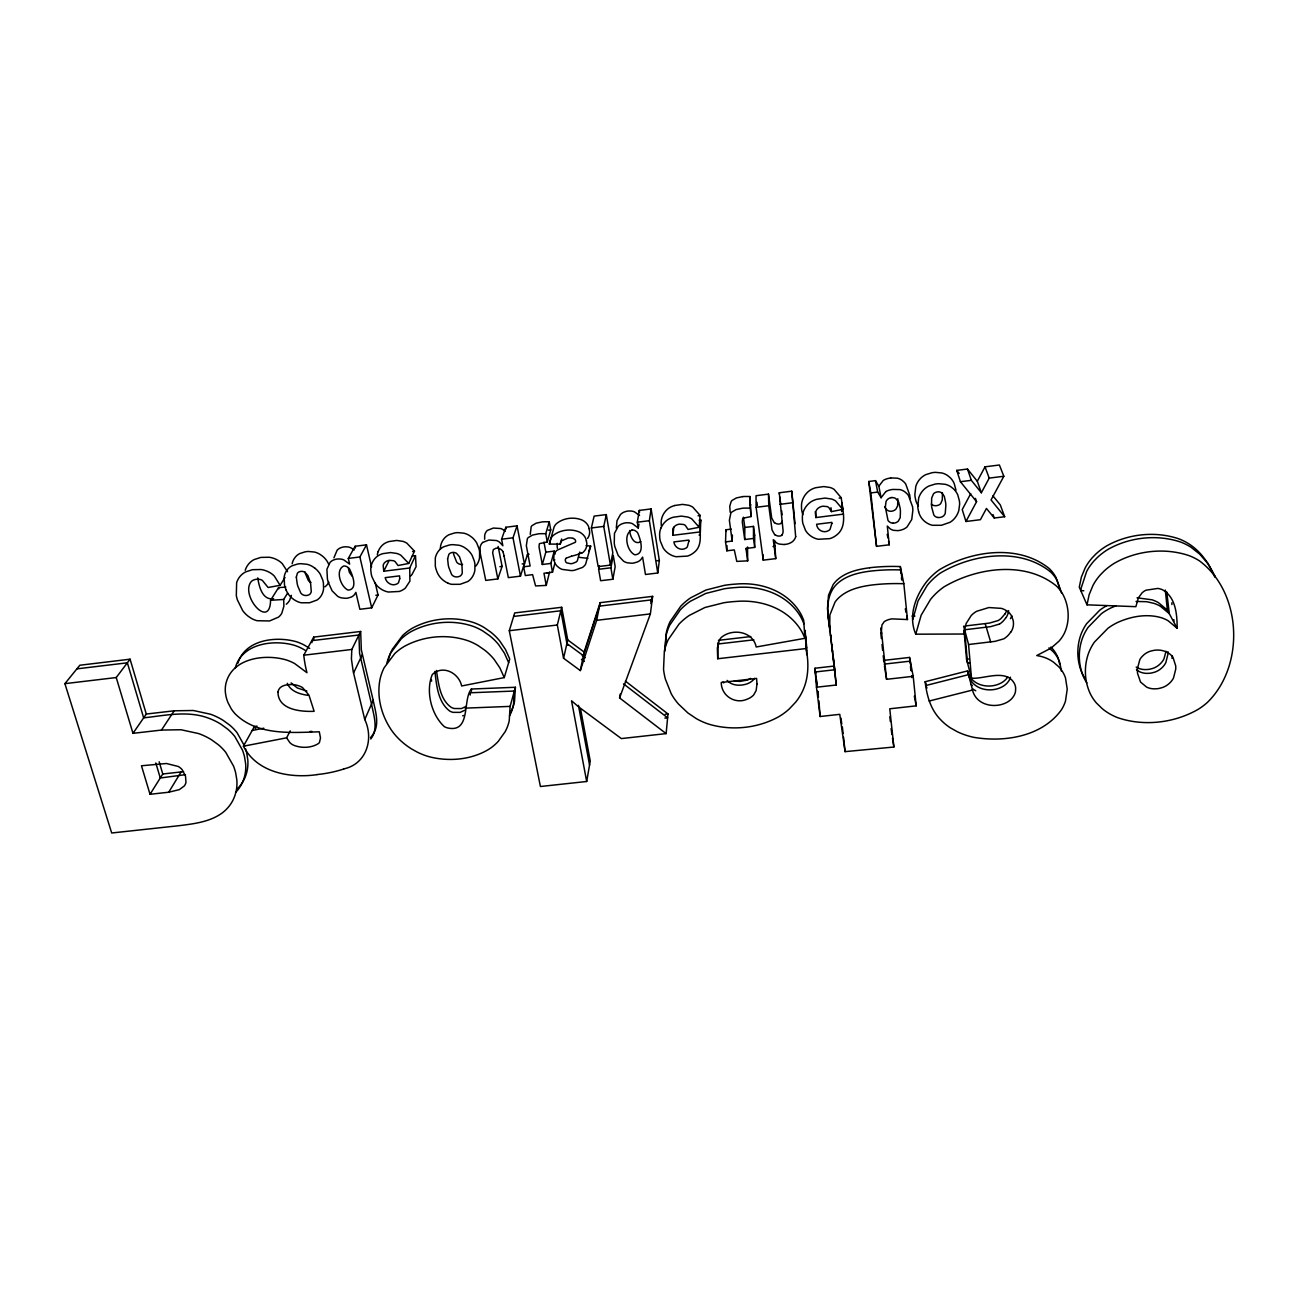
<?xml version="1.0" encoding="UTF-8"?>
<svg xmlns="http://www.w3.org/2000/svg" width="1298" height="1298" viewBox="0 0 1298 1298"><rect width="100%" height="100%" fill="white"/><g stroke="black" fill="none" stroke-linecap="round" stroke-linejoin="round"><path stroke-width="1.5" d="M744.728 539.53L744.841 527.459L753.473 526.388L753.505 538.443L744.728 539.53L742.407 522.834A19.665 18.432 -3.3 0 1 742.294 521.715L742.683 518.665A1.866 1.752 -1.5 0 1 743.024 518.226L750.958 516.572L749.822 496.534L746.756 496.485A45.527 42.51 -1.2 0 0 742.732 496.582M750.958 516.572L749.822 496.534M1214.75 577.01C1209.428 563.851 1200.91 551.536 1188.806 543.813A62.061 54.143 -21.3 0 0 1178.535 538.719C1155.042 530.898 1127.93 533.835 1106.415 546.036A57.404 50.265 -21 0 0 1095.804 554.1L1092.202 557.816A52.504 46.014 -21 0 0 1085.112 568.021L1081.348 577.172L1079.287 587.167L1087.01 604.836L1135.88 606.669L1138.411 597.794L1142.159 592.764A14.051 12.25 -20.9 0 1 1145.988 590.201L1157.767 588.432A17.247 15.008 -20.9 0 1 1162.521 589.779C1175.842 597.226 1177.124 614.489 1177.156 628.264L1167.373 610.109L1165.296 590.038M731.293 529.13L725.971 529.795L725.533 541.883L726.815 550.823L734.295 549.914L736.777 561.401L747.68 560.866L747.534 546.961M1173.879 621.271L1173.879 619.665M725.533 541.883L732.202 541.071L732.364 535.019M806.658 651.531L806.61 647.67M806.756 654.727L805.263 632.256M726.815 550.823L726.994 545.582M805.117 631.266L804.955 630.228L806.204 648.529L717.713 658.751L718.135 642.478M440.298 548.762L440.622 545.971A20.054 18.334 22.7 0 1 442.991 540.082L444.062 538.621A16.971 15.511 22.9 0 1 448.946 534.744L454.543 532.975A26.009 23.753 22.3 0 1 457.805 532.618L463.921 533.202A17.653 16.144 22.7 0 1 469.373 535.474L471.839 537.242A20.427 18.675 22.7 0 1 476.853 543.245L479.027 548.859A29.935 27.307 23.1 0 1 479.595 551.975L479.546 557.783A20.865 19.064 22.6 0 1 476.966 564.565L475.879 566.042M661.039 527.783A19.908 18.643 5.3 0 0 659.611 534.387L659.773 538.102A32.272 30.211 4 0 0 660.325 541.12L663.164 547.918A20.168 18.853 5.2 0 0 667.951 553.078A20.752 19.405 5.1 0 0 669.654 554.214L670.514 554.717A18.61 17.393 5.2 0 0 676.128 556.728L687.388 556.112A18.902 17.669 5.1 0 0 693.943 552.575C704.197 544.852 698.324 530.395 700.774 520.011L699.119 520.222M699.898 531.953L672.899 535.311L672.721 529.406A7.009 6.555 5.3 0 1 674.019 526.956A8.599 8.064 5.2 0 1 679.519 524.116L683.673 524.506A6.165 5.776 5.1 0 1 685.328 525.414L688.054 529.438L699.2 527.28L700.093 515.403L692.791 507.145A16.631 15.625 4.9 0 0 688.751 505.295L682.521 504.387L674.652 505.506M666.117 733.613L619.6 697.935L650.379 613.905L652.651 596.35L600.163 602.661L596.691 620.314L580.32 670.579L563.559 658.248L567.745 639.946L561.677 607.286L514.706 612.932L509.287 630.714L540.406 786.507L586.68 781.493L571.542 700.774L577.204 705.641A127.399 116.658 6.5 0 0 582.834 710.006L621.353 738.578L666.117 733.613L667.983 713.932L625.376 681.109M586.469 540.828L585.528 538.118A12.477 11.601 15 0 0 582.542 534.192L581.39 533.267A15.17 14.1 15.1 0 0 579.379 532.05C570.942 528.4 560.006 529.746 552.964 535.668A13.743 12.737 15.8 0 0 550.725 538.816L549.346 544.073L560.249 544.154L560.606 542.369A5.857 5.435 15.6 0 1 561.466 540.877L568.053 538.037A10.952 10.157 15.1 0 1 573.132 538.346M1166.026 651.271L1163.965 658.849A18.967 16.387 -18.8 0 1 1161.888 662.045A20.005 17.296 -18.8 0 1 1159.925 664.138L1158.497 665.355A17.166 14.813 -18.7 0 1 1152.77 668.421L1149.963 669.151A21.758 18.805 -18.9 0 1 1147.026 669.541L1144.284 669.573A17.523 15.138 -18.7 0 1 1137.665 667.886L1136.172 667.058M672.899 535.311L673.792 527.329M549.346 544.073L554.149 526.842A13.499 12.558 16 0 1 556.355 523.743C563.267 517.902 574.024 516.555 582.315 520.157A14.911 13.889 15.2 0 1 584.295 521.358L585.43 522.267A12.266 11.439 15.2 0 1 588.367 526.128L589.276 528.821M657.761 573.002L659.352 560.493L651.109 508.93L639.265 510.422L637.318 522.202L638.275 528.059L632.515 523.711A11.65 10.887 10.4 0 0 629.27 522.834L626.691 522.769A15.527 14.505 10.3 0 0 624.143 523.143L621.888 523.873A12.023 11.244 10.5 0 0 618.189 526.355L614.457 533.413L614.262 543.359A50.508 47.231 6.8 0 0 614.911 546.847L618.221 555.528L623.527 561.174A12.315 11.455 9.8 0 0 627.226 562.78L631.428 563.218A17.994 16.777 9.9 0 0 634.057 562.975L637.643 561.872A11.13 10.352 9.6 0 0 640.985 559.422L642.607 557.102L645.463 574.495L657.761 573.002L649.357 520.693L651.109 508.93M579.784 552.023L577.334 560.768A6.312 5.841 14.7 0 1 576.15 562.002L572.58 563.478A14.862 13.775 15.1 0 1 570.471 563.689L566.577 562.797A3.018 2.791 14.9 0 1 565.798 561.904L565.36 560.72A3.164 2.921 14.9 0 1 566.009 558.302M290.2 730.871L286.615 737.832L289.795 742.537A12.607 10.806 22.7 0 0 293.137 745.003C300.99 748.378 311.147 748.216 318.464 743.527A6.685 5.744 22.1 0 0 319.47 742.391L320.492 737.962L319.308 731.796C291.125 732.689 257.329 735.609 235.441 714.127A36.328 31.249 25.2 0 1 231.141 708.659L227.945 702.526A43.321 37.301 25 0 1 226.014 696.377L225.446 693.018A36.62 31.493 25.2 0 1 225.982 683.283C232.164 657.908 265.068 653.657 286.323 659.952A43.045 37.09 24.7 0 1 294.597 663.505L306.961 672.721A135.917 121.168 19.8 0 1 303.781 655.198L313.71 637.107L360.666 631.461L351.807 649.471L351.417 658.946L353.17 671.342L364.754 719.53C374.084 739.049 366.393 764.197 343.678 768.919M360.666 631.461L361.315 649.746L373.175 700.287C375.479 711.791 380.411 725.76 371.828 735.934M333.911 557.832L337.123 550.222A11.747 10.53 27.7 0 1 340.498 547.837L342.591 547.156A15.17 13.58 27.5 0 1 344.992 546.799L347.475 546.864A11.374 10.189 27.7 0 1 350.622 547.691L354.322 549.914M841.672 511.639L841.753 502.391C843.473 512.824 846.669 527.491 836.577 535.052A19.194 17.896 -8.9 0 1 829.795 538.638L818.357 539.27A18.902 17.62 -8.8 0 1 812.726 537.242L811.867 536.739A21.093 19.665 -8.9 0 1 810.195 535.571A20.476 19.097 -8.9 0 1 805.506 530.363L802.878 523.467A32.807 30.568 -10 0 1 802.424 520.401L802.359 516.636A20.233 18.87 -9 0 1 804.062 509.936A20.768 19.373 -9 0 1 810.666 502.034A19.859 18.529 -8.9 0 1 816.913 499.259L825.057 498.075L831.466 499A17.198 16.047 -9.4 0 1 835.571 500.914L842.808 509.4L831.434 511.607L828.805 507.518A6.263 5.857 -9.4 0 0 827.167 506.593L822.964 506.204A8.745 8.161 -9.2 0 0 817.253 509.076A7.123 6.636 -9.2 0 0 815.874 511.574L815.825 517.561L843.343 514.138M1087.01 604.836L1089.152 594.646L1093.013 585.333A53.753 46.906 -20.5 0 1 1100.298 574.917L1103.981 571.152A58.767 51.222 -20.5 0 1 1114.885 562.943C1136.951 550.498 1164.695 547.529 1188.757 555.512A63.537 55.181 -20.8 0 1 1199.255 560.72C1242.072 592.31 1245.155 665.663 1207.367 702.445A60.325 51.806 -18.8 0 1 1198.411 709.195C1174.495 723.051 1143.96 726.685 1117.708 717.68A63.002 54.305 -18.2 0 1 1109.498 713.738A64.981 56.009 -18.3 0 1 1102.262 708.692L1096.275 702.835A56.69 48.87 -18 0 1 1090.336 693.83C1084.447 681.418 1083.862 666.637 1088.373 653.705A54.419 46.988 -18.1 0 1 1094.425 642.088L1108.005 628.216A53.169 45.917 -18.2 0 1 1117.578 622.472C1131.142 616.355 1147.026 613.419 1161.532 617.783A37.788 32.677 -18.9 0 1 1168.054 620.687L1177.156 628.264M1172.386 655.977L1171.98 658.362M619.6 697.935L620.184 694.122M795.057 523.743L791.748 491.196L779.271 492.769L782.856 528.432A34.267 32.044 -1.7 0 1 783.083 531.677L783.051 531.888A5.046 4.705 -4.5 0 1 781.834 534.89M557.264 543.359L557.134 546.361A15.738 14.603 15 0 0 557.442 548.324M638.275 528.059L638.908 524.116M586.68 781.493L590.249 761.066L580.644 709.389M612.851 579.249L615.187 566.674L613.256 555.382L610.887 567.794L612.851 579.249L600.617 580.725L598.621 569.287L599.351 565.733M610.417 565.101L612.818 552.737L606.296 514.592L594.111 516.117L591.385 527.962L598.151 566.609L610.417 565.101L603.765 526.404L606.296 514.592M1010.753 632.304A17.263 15.381 -14.7 0 0 1013.462 623.121A22.975 20.492 -14.4 0 0 1013.17 620.509L1011.71 616.193A16.679 14.862 -14.7 0 0 1008.351 612.039L1005.999 610.385A21.498 19.162 -14.5 0 0 1001.407 608.373L988.881 607.545L976.696 611.277A22.326 19.908 -14.2 0 0 971.245 615.512L966.166 623.478L963.554 634.024L915.755 634.187C908.065 616.226 915.236 596.658 926.383 581.991A62.304 55.814 -14.2 0 1 939.411 569.725C971.18 550.644 1018.849 543.586 1049.514 568.8A44.164 39.443 -16.7 0 1 1055.745 577.01L1060.109 589.487M912.754 619.633L918.027 600.958L927.194 585.43A62.58 56.025 -14.1 0 1 940.287 573.116C972.202 553.97 1020.082 546.88 1050.893 572.207A44.375 39.589 -16.6 0 1 1057.156 580.433L1061.537 592.959M915.755 634.187L921.142 615.236L930.504 599.465A63.764 56.852 -13.7 0 1 943.841 586.972C976.42 567.567 1025.144 560.363 1056.556 586.112A45.219 40.189 -16.2 0 1 1062.932 594.468C1069.146 606.15 1070.055 620.898 1064.49 632.986A37.366 33.131 -16.2 0 1 1059.006 641.163L1051.072 648.124L1036.729 655.555L1039.795 656.123A38.113 33.359 -13.6 0 1 1053.311 662.012L1058.86 666.864A38.226 33.44 -13.6 0 1 1065.48 677.864L1067.232 689.124L1065.48 701.115A42.493 37.188 -13.4 0 1 1061.44 709.795C1042.116 736.68 1004.279 742.618 973.532 737.28A73.629 64.965 -12.8 0 1 957.502 731.829L950.331 727.821A60.373 53.202 -12.2 0 1 940.271 719.335C930.504 709.276 926.723 695.322 925.15 681.726L967.562 670.904C970.904 685.604 989.011 689.465 1000.969 683.072A17.539 15.495 -12.9 0 0 1005.22 680.006A18.188 16.063 -12.9 0 0 1006.372 678.789L1007.362 677.524A14.911 13.158 -12.9 0 0 1007.783 676.875M580.32 670.579L584.132 652.034L600.163 602.661M586.079 545.566L590.687 546.101L585.593 564.241A12.931 11.974 14.5 0 1 582.429 567.469L574.235 570.325A33.44 31.071 15.6 0 1 571.461 570.617L562.18 569.4A13.954 12.915 15.1 0 1 560.801 568.784A14.765 13.661 15.1 0 1 558.919 567.632L557.313 566.301A11.844 10.952 15.1 0 1 554.717 562.521L554.1 560.622A16.014 14.813 14.8 0 1 553.775 558.627L553.905 555.576A10.449 9.67 15.3 0 1 555.852 551.472A9.605 8.875 15.4 0 1 557.215 550.141L575.371 542.272A2.499 2.32 15.1 0 0 575.598 541.428A2.807 2.612 15.2 0 0 574.657 539.222L573.099 538.41M590.687 546.101L588.724 551.407M795.658 536.577L791.748 491.196M291.369 595.376L289.568 600.406A17.28 15.187 28.6 0 1 286.274 604.235M563.559 658.248L557.329 625.003L561.677 607.286M235.198 668.405C241.282 643.435 273.618 639.151 294.565 645.366A42.282 36.604 24.9 0 1 302.677 648.854L305.241 650.347M700.336 532.375L700.774 520.011M529.065 554.23L527.475 554.424L523.629 566.788L525.317 575.549L532.602 574.657L535.587 585.933L546.247 585.414L543.959 573.262L552.494 572.207L554.895 563.316M560.249 544.154L561.645 538.995M546.247 585.414L549.573 572.045M550.855 563.429L554.246 551.098L545.841 552.153L542.304 564.484L550.855 563.429L552.494 572.207M504.257 677.588L499.892 667.918L494.1 659.352A57.08 50.573 18.2 0 0 484.835 650.249L478.199 645.641A52.52 46.598 18.2 0 0 468.302 640.855C447.567 633.635 423.537 635.858 404.311 646.388A60.974 53.899 18.5 0 0 394.738 653.592L384.143 667.74A61.525 54.386 18.5 0 0 380.217 678.465C376.193 696.945 381.709 716.821 392.726 731.926A64.137 56.609 18 0 0 401.212 741.174L403.646 743.267A68.096 60.146 18 0 0 411.612 748.978L417.275 752.126A60.211 53.088 18 0 0 429.232 756.75C448.881 761.812 471.028 759.914 488.632 749.417A55.343 48.837 17.4 0 0 498.237 741.401L505.198 731.666A54.435 48.042 17.3 0 0 509.222 720.844L510.114 706.388L515.403 687.275L471.385 689.027C462.413 699.314 471.32 733.224 447.68 727.951A11.99 10.562 17.4 0 1 444.338 726.637C431.261 714.663 425.517 691.266 432.185 674.782A12.412 11.001 18.7 0 1 434.1 672.981C444.857 665.42 459.168 673.986 461.65 685.977L504.257 677.588L509.725 658.995L505.474 649.487L499.811 641.066A55.814 49.713 18.4 0 0 490.758 632.142L484.284 627.615A51.368 45.787 18.4 0 0 474.614 622.91C454.316 615.836 430.806 618.059 412.018 628.394A59.627 52.991 18.7 0 0 402.64 635.485L392.256 649.389A60.179 53.461 18.7 0 0 388.378 659.919M542.304 564.484L539.222 548.113A19.373 17.961 16.2 0 1 539.043 547.026L539.287 544.024A1.85 1.704 17.6 0 1 539.595 543.602L547.269 541.98L550.758 529.957L549.249 521.828L546.231 521.764A44.911 41.422 16.4 0 0 542.304 521.877L536.171 523.175L532.099 525.593A6.944 6.441 18.5 0 0 531.174 526.793L530.249 534.387M547.269 541.98L545.744 533.738L549.249 521.828M504.095 556.161L508.329 577.626L520.466 576.15L524.36 563.656L517.058 525.836L505.831 527.264L501.58 539.222L502.861 545.744L499.6 542.207A10.903 10.011 20.7 0 0 496.371 540.52L488.875 540.033L482.726 542.45M237.875 663.213C245.095 639.508 276.101 635.858 296.577 641.796A42.104 36.49 25 0 1 304.657 645.284L309.687 648.416M520.466 576.15L513.002 537.794L517.058 525.836M482.694 542.418A9.946 9.135 20.9 0 0 480.082 547.691L480.26 553.029A50.411 46.533 18.2 0 0 480.698 555.528L485.744 580.401L497.832 578.924L502.099 566.399L498.14 546.409M650.736 601.607L652.651 596.35M650.833 603.554L652.213 599.79L599.481 606.117L583.386 655.685L566.918 643.548L560.833 610.758L513.651 616.436M1011.84 615.966L1010.444 618.692M364.754 719.53L373.175 700.287M409.73 567.989L383.754 571.217L383.17 565.474A6.928 6.247 25.4 0 1 384.273 563.089A8.518 7.674 25.3 0 1 389.4 560.33L393.472 560.72A6.101 5.5 25.4 0 1 395.127 561.612L398.064 565.522L408.724 563.446L400.92 555.284A16.76 15.105 25.3 0 0 396.799 553.451L390.584 552.559L382.894 553.646A19.356 17.426 25.3 0 0 377.247 556.339A20.233 18.221 25.2 0 0 371.78 563.916A19.713 17.75 25.2 0 0 370.79 570.309L371.212 573.911A31.931 28.799 24.7 0 0 371.974 576.847L375.187 583.467A19.957 17.961 25 0 0 380.2 588.481A20.541 18.497 25 0 0 381.92 589.6L382.813 590.087A18.432 16.582 25 0 0 388.394 592.034L399.281 591.45A18.707 16.842 25 0 0 405.398 588.026L409.908 581.147L409.73 567.989L415.474 555.658L412.277 556.063M408.724 563.446L414.5 551.179L406.842 543.148A16.468 14.895 25.6 0 0 402.786 541.331L396.685 540.455L389.124 541.526A19.032 17.198 25.6 0 0 383.559 544.187A19.892 17.977 25.5 0 0 378.172 551.65M353.559 672.997L362.32 654.581M699.184 535.214L699.622 534.305M371.569 566.918L366.49 544.836L355.1 546.263L348.302 558.432L349.649 564.127L343.759 559.876A11.568 10.335 27.3 0 0 340.547 559.032L338.032 558.967A15.43 13.775 27.2 0 0 335.598 559.324L333.456 560.022A11.958 10.66 27.4 0 0 330.033 562.44L326.901 569.303L327.421 578.973A50.07 44.943 25.7 0 0 328.28 582.348L332.093 590.801L337.642 596.301A12.234 10.887 26.4 0 0 341.342 597.859L345.463 598.297A17.88 15.933 26.7 0 0 347.994 598.054L351.401 596.999A11.049 9.849 26.3 0 0 354.468 594.614L355.879 592.359L359.854 609.281L371.699 607.837L378.026 594.987L375.171 582.559M383.754 571.217L389.059 560.622M970.742 493.613L962.224 509.579L965.955 521.488L980.396 519.703L986.464 508.459L994.252 518.016L1004.684 516.734L1000.271 504.873L992.954 495.868M985.02 466.826L989.206 478.102L981.353 492.753L977.313 481.266L985.02 466.826L999.395 465.009L1003.841 476.269L991.055 499.941L1004.684 516.734M965.955 521.488L976.567 501.693L975.447 498.367M371.699 607.837L359.887 556.972L366.49 544.836M886.112 491.585A8.518 7.902 -15.2 0 0 885.463 492.056L881.099 497.734L878.827 486.215L883.111 480.617A8.372 7.788 -15.7 0 1 883.76 480.146A15.998 14.862 -15.5 0 1 890.671 478.037M316.988 774.646C290.087 778.524 256.988 772.635 243.407 746.204L254.343 726.62L256.972 726.101M168.724 792.218L179.286 789.655L184.267 785.988A12.542 10.449 25 0 0 185.971 782.288L185.517 776.09L182.223 769.779A13.353 11.114 25.1 0 0 178.248 766.469L166.42 763.5L141.466 765.771L150.033 794.295L168.724 792.218L181.087 771.937L183.537 771.612M285.836 587.134L278.567 587.588L270.568 600.293C270.016 629.725 240.925 596.658 250.676 582.299A8.632 7.561 29.3 0 1 253.24 580.157L255.219 579.476A12.234 10.708 29.1 0 1 257.296 579.216L259.957 579.443A7.918 6.944 29.3 0 1 262.358 580.401L268.102 587.507L280.108 585.301L274.349 576.101A19.064 16.728 29.2 0 0 269.513 572.402A21.888 19.178 29.1 0 0 261.012 569.53L252.477 569.692L245.663 571.899A22.082 19.34 29.2 0 0 240.487 575.906L239.773 576.75A24.678 21.612 29 0 0 237.94 579.589A23.851 20.882 29.1 0 0 236.625 582.753L236.317 595.539A48.837 42.964 28.3 0 0 237.388 599.903L242.775 610.741A27.177 23.786 28.6 0 0 248.178 616.242L251.341 618.367A20.995 18.35 28.5 0 0 257.036 620.704L269.546 620.963L278.437 617.167A17.572 15.381 28.3 0 0 281.78 613.289L283.889 606.215L283.694 599.465L287.588 593.121M150.033 794.295L162.769 773.997L159.167 761.78M280.108 585.301L285.025 577.48M132.98 733.338L146.285 714.046L130.076 659.189L116.236 677.54L132.98 733.338L161.487 730.06L174.192 710.801L193.337 710.493L210.503 714.225A54.289 45.576 25 0 1 223.24 720.406L229.827 725.209A46.76 39.313 25 0 1 237.063 732.689L244.641 746.188M370.774 739.016C378.675 728.811 373.678 715.328 371.52 704.068L359.578 653.348L358.929 634.998L311.78 640.66A133.483 119.481 20 0 0 311.942 642.688M1004.798 614.149L1001.196 618.319A15.884 14.213 -15.1 0 1 998.113 620.558L989.482 623.072L964.982 626.009M754.625 678.367L753.619 679.617A17.085 15.446 1 0 1 747.015 683.884C740.412 686.09 732.04 685.928 727.091 680.412M161.487 730.06L181.039 729.752L198.594 733.565A55.49 46.29 24.8 0 1 211.623 739.86L218.356 744.744A47.783 39.93 24.8 0 1 225.771 752.369L233.543 766.096A65.89 54.857 25.1 0 1 235.701 773.024L236.82 779.822A51.888 43.321 24.7 0 1 234.841 795.755A54.581 45.544 24.8 0 1 232.959 800.185A50.736 42.347 24.7 0 1 221.747 813.294C209.611 821.894 194.294 823.743 179.935 825.593L111.693 832.991L64.9 683.657L79.827 665.241L130.076 659.189M370.53 737.556L371.196 736.745M411.823 574.836L416.09 566.674L415.474 555.658M466.404 706.274L461.407 708.562L454.3 708.513A11.731 10.384 17.6 0 1 451.023 707.232C439.746 699.054 438.529 683.186 436.404 670.482M465.155 710.087L460.141 712.375L453.002 712.342A11.779 10.416 17.5 0 1 449.708 711.044C437.88 702.137 436.534 685.149 434.911 671.488M566.334 558.075L571.477 556.225M640.774 541.72C633.895 545.598 630.001 535.912 629.692 530.509M999.249 624.143L990.585 626.658L964.609 629.773L967.513 662.937L969.849 662.678M581.309 552.98L577.902 554.376A82.991 77.945 20.1 0 1 571.477 556.209M1115.972 605.793L1110.828 607.983A52.18 45.252 -18.5 0 0 1101.434 613.662L1088.13 627.323A53.413 46.306 -18.5 0 0 1082.224 638.778C1077.794 651.531 1078.411 666.101 1084.203 678.319A55.636 48.156 -18.3 0 0 1086.848 682.926M462.672 715.815L463.516 715.539M929.125 701.034L972.526 690.049C975.966 705.057 994.463 708.935 1006.696 702.461A17.945 15.787 -12.5 0 0 1010.396 699.947A18.61 16.355 -12.5 0 0 1012.229 698.113L1013.235 696.815A15.252 13.402 -12.5 0 0 1015.539 691.169L1015.653 688.037A15.754 13.84 -12.5 0 0 1014.176 683.121C1005.642 668.421 983.657 679.454 971.488 678.156L966.539 659.222L964.008 630.325M185.468 774.679L160.271 777.989L155.825 762.981M412.537 551.569L414.5 551.179M698.032 515.809L700.093 515.403M839.125 498.124L841.218 497.718L842.808 509.4M252.185 730.466L263.786 728.21M243.407 746.204L286.615 737.832M631.948 530.055C622.894 533.851 627.015 551.504 634.884 554.83C645.106 554.132 640.498 539.351 637.772 533.04A7.107 6.636 10 0 0 636.572 531.645L635.176 530.687A5.078 4.754 9.9 0 0 631.948 530.038M665.225 647.653L666.296 632.775A60.6 55.165 1.8 0 1 670.076 621.645L680.687 606.28A63.067 57.404 1.6 0 1 690.633 597.826L705.982 590.022L724.511 585.317A116.495 104.749 0.9 0 1 735.917 584.084C757.724 582.072 781.234 588.87 795.528 606.166A54.321 49.502 -0.2 0 1 801.856 615.933L803.689 620.201L804.906 638.308L756.199 646.988C753.116 631.331 732.461 628.07 721.493 637.302A11.877 10.806 1.5 0 0 719.368 640.19L717.34 648.043L717.713 658.751M273.602 598.735C262.342 600.503 259.016 586.42 257.75 577.886M869.628 567.778C857.962 569.287 845.615 572.142 836.756 580.384A28.832 26.317 -8.3 0 0 833.121 584.652L828.513 595.247L827.459 608.616L836.236 685.003L816.458 687.226L820.141 716.512L839.774 714.338L845.063 751.639L893.884 747.031L889.763 708.789L916.193 705.852L913.208 676.307L909.557 657.437L883.532 660.406M774.371 522.883L771.677 517.951L768.481 494.132L756.036 495.706L756.117 507.307L763.24 560.152L775.75 558.627L774.565 540.455M886.047 491.455A16.274 15.089 -15 0 1 893.154 489.443L899.936 489.589A14.132 13.094 -15.3 0 1 904.706 491.731L906.718 493.451A20.281 18.805 -14.7 0 1 908.486 495.544L912.575 506.804A45.771 42.51 -12.7 0 1 912.851 510.309L911.748 519.492L907.107 526.874A13.304 12.299 -14.5 0 1 902.889 529.47L900.39 530.233A17.572 16.241 -14.7 0 1 897.697 530.639L893.592 530.33A10.692 9.865 -14.3 0 1 890.12 528.789L887.297 526.031L889.244 544.803L876.539 546.344L868.751 481.493L875.485 480.633L878.827 486.215M976.567 501.693L960.406 481.704L956.723 470.395L967.481 469.032L977.313 481.266M348.302 558.432L359.887 556.972M501.58 539.222L513.002 537.794M591.385 527.962L603.765 526.404M637.318 522.202L649.357 520.693M756.117 507.307L768.773 505.733L768.481 494.132M779.774 504.354L792.478 502.764M868.751 481.493L870.828 492.932L877.691 492.072L881.099 497.734M960.406 481.704L971.342 480.341L981.353 492.753M989.206 478.102L1003.841 476.269M499.876 566.674L502.099 566.399M522.12 563.932L524.36 563.656M553.759 560.022L554.814 559.892M753.586 535.344L754.673 535.214L753.473 526.388M523.629 566.788L530.119 565.993L526.339 545.647L527.361 538.767A7.058 6.539 18.2 0 1 528.302 537.534L532.44 535.101L538.67 533.786A45.69 41.99 16.2 0 1 542.678 533.689L545.744 533.738M754.673 535.214L754.722 547.399L745.961 548.47L747.68 560.866M375.836 595.247L378.026 594.987M657.08 560.768L659.352 560.493M773.024 546.555L775.328 546.263M598.621 569.287L610.887 567.794M76.89 668.859L127.366 662.807L143.656 717.843C164.797 715.587 187.415 710.314 208.167 718.021A54.532 45.722 25 0 1 220.968 724.235L227.572 729.054A46.955 39.443 25 0 1 234.841 736.55L242.45 750.098A64.754 54.191 25.3 0 1 244.543 756.929L245.63 763.662A50.995 42.785 24.9 0 1 243.667 779.384A53.64 44.976 25 0 1 241.785 783.749A49.859 41.828 24.9 0 1 235.522 792.559M963.635 626.171L968.568 644.506L995.031 641.358L1003.857 638.811A21.109 18.821 -14.5 0 0 1010.59 632.223M64.9 683.657L116.236 677.54M303.829 655.198L351.807 649.471M509.287 630.714L557.329 625.003M596.691 620.314L650.379 613.905M718.459 640.336L750.779 636.555M718.313 643.954L753.862 639.817M146.285 714.046L174.192 710.801M816.458 687.226L814.998 668.243L834.338 666.036L836.236 685.003M884.133 664.122L910.271 661.136L911.261 670.855M966.539 659.222L968.86 658.962M884.441 666.02L886.583 679.308L913.208 676.307M665.241 714.241L667.983 713.932M162.769 773.997L181.087 771.937M664.868 718.102L667.626 717.794L623.511 683.851M890.671 477.924L897.324 478.183A13.889 12.899 -15.8 0 1 902.013 480.276L904.008 481.98A19.941 18.529 -15.3 0 1 905.728 484.04L909.752 495.138A44.976 41.877 -13.2 0 1 910.044 498.594M742.732 496.599L736.404 497.929L732.137 500.379A7.025 6.62 -1.1 0 0 731.131 501.612L729.768 506.269L730.157 512.207M548.34 530.119L550.758 529.957M749.676 504.906L750.958 504.825M270.568 600.293L283.694 599.465M745.733 548.6L747.745 548.486M547.091 572.921L549.703 572.791M1136.042 601.445L1146.783 601.72L1153.938 603.359A37.074 32.19 -19.2 0 1 1160.347 606.198L1169.303 613.662L1166.756 591.92M784.17 544.56L779.043 544.024A10.611 9.897 -4.8 0 1 776.188 542.613L773.251 539.692L775.75 558.627M465.106 708.14L510.114 706.388M912.023 616.079L914.928 616.063M893.056 523.143L893.446 523.143A7.658 7.09 -14.3 0 0 894.598 523.029A6.782 6.279 -14.3 0 0 898.313 521.131L900.212 517.626L900.439 511.412A63.862 59.481 -10.2 0 0 900.179 508.475L898.687 502.066L895.815 498.594A6.62 6.133 -14.9 0 0 892.115 497.605M1137.064 597.794L1152.089 599.822A36.912 32.077 -19.3 0 1 1158.465 602.661L1167.373 610.109M310.108 731.439L311.942 731.455M749.806 508.151L746.674 508.102A46.322 43.126 -1 0 0 742.586 508.199L736.144 509.562L731.796 512.061A7.155 6.717 -0.8 0 0 730.774 513.31L729.379 520.336L732.202 541.071M1083.798 590.752L1080.812 590.639L1081.169 588.059L1086.653 571.428A52.747 46.193 -20.9 0 1 1093.792 561.174L1097.41 557.459A57.68 50.444 -20.9 0 1 1108.07 549.362C1129.698 537.112 1156.94 534.159 1180.547 542.012A62.353 54.354 -21.2 0 1 1190.85 547.123L1199.806 554.197L1207.4 563.04M937.805 517.48L939.022 517.529A8.632 7.934 -17.4 0 0 940.304 517.399L941.894 516.945A5.452 5.014 -17.3 0 0 944.035 515.403L944.717 514.446A6.798 6.247 -17.3 0 0 945.252 513.278L945.853 505.295A68.34 63.391 -13.5 0 0 945.625 502.553L944.295 496.307L941.699 492.851A5.938 5.468 -18.1 0 0 938.243 491.845L937.87 491.877A7.561 6.961 -18 0 0 936.588 492.072L935.404 492.477A5.354 4.932 -18.1 0 0 933.489 493.857L931.688 498.01L931.51 504.938A66.685 60.795 -20.9 0 0 931.786 507.583L933.83 514.949A5.922 5.452 -17.3 0 0 934.576 515.89L934.836 516.133A5.76 5.306 -17.2 0 0 937.805 517.48M578.519 557.264L587.913 558.367M869.628 567.745A174.062 153.813 -6.5 0 1 900.325 566.577L903.83 583.727L907.464 619.552L892.018 618.87A17.442 15.722 -9.3 0 0 884.263 621.628L881.942 624.987L881.439 631.153L886.583 679.308M307.869 695.306C299.952 694.235 290.574 691.412 287.264 683.316M734.311 680.898L739.909 681.418L747.031 680.103A17.004 15.381 0.9 0 0 750.617 678.367M306.88 691.088L297.307 687.972L291.109 682.894M347.686 567.177L346.826 566.674A5.046 4.511 27.1 0 0 343.646 566.042C334.965 570.211 340.628 587.085 348.221 590.136C358.232 589.276 352.456 574.852 349.519 568.962A7.058 6.295 27.1 0 0 348.253 567.615L349.357 572.337L352.212 576.263M774.776 534.906L772.034 529.892L768.773 505.733M1136.464 669.849L1139.417 671.65A17.604 15.187 -18.6 0 0 1146.069 673.354L1148.827 673.321A21.855 18.87 -18.8 0 0 1151.78 672.932L1154.603 672.202A17.231 14.878 -18.7 0 0 1160.363 669.135L1161.791 667.902A20.103 17.361 -18.7 0 0 1163.138 666.539A19.048 16.452 -18.7 0 0 1165.831 662.597L1167.989 653.916A35.776 30.974 -18.3 0 0 1167.989 651.71M566.593 644.116L568.021 645.171M582.25 655.668L585.09 657.761M581.504 659.319L584.343 661.412M567.745 639.946L584.132 652.034M315.073 568.329L312.526 566.561A17.945 15.884 28.1 0 0 306.977 564.273L300.828 563.689A26.431 23.364 27.8 0 0 297.583 564.03L292.05 565.798A17.263 15.268 28.2 0 0 287.312 569.66L286.306 571.136A20.395 18.042 28.1 0 0 284.165 576.993L284.489 584.846A33.862 30.032 27.6 0 0 285.138 587.361L286.128 590.087M1048.962 647.848L1053.262 651.758A37.528 32.969 -14 0 1 1059.768 662.597L1061.423 671.18M505.263 531.417L503.867 530.201A10.708 9.881 21 0 0 500.704 528.529L493.337 528.059L487.302 530.46A9.784 9.021 21.2 0 0 484.673 535.62L484.657 539.238M931.38 504.078L931.64 504.322A5.663 5.224 -17.8 0 0 934.56 505.652L935.744 505.701A8.469 7.82 -17.9 0 0 937.026 505.571L938.584 505.117A5.37 4.949 -17.8 0 0 940.693 503.592L942.251 500.022L942.462 493.629A67.155 62.45 -14 0 0 942.397 492.737M639.557 515.468L634.56 511.899A11.439 10.725 10.5 0 0 631.363 511.055L628.832 510.99A15.268 14.294 10.4 0 0 626.334 511.363L624.111 512.077A11.828 11.082 10.5 0 0 620.46 514.527L617.021 520.66L616.29 528.075M1050.877 647.037L1051.899 648.075A37.35 32.856 -14.1 0 1 1058.389 658.865L1059.72 664.446M723.7 682.878L722.986 682.05M956.723 470.395L959.173 473.413M1207.481 562.861L1215.317 576.701M254.343 726.62L255.982 729.362M699.2 527.28L691.769 518.892A16.923 15.852 5 0 0 687.648 517.01L681.32 516.101L673.321 517.237A19.551 18.302 5.3 0 0 667.286 520.011A20.444 19.129 5.2 0 0 661.104 527.815M841.218 497.718L834.095 489.362A16.906 15.819 -9.8 0 0 830.071 487.48L823.776 486.572L815.761 487.707A19.519 18.269 -9.4 0 0 809.66 490.498A20.411 19.097 -9.5 0 0 803.219 498.302A19.876 18.594 -9.4 0 0 801.499 504.873L801.531 508.573A32.239 30.114 -10.5 0 0 801.986 511.59L802.845 514.706M502.78 551.553L503.235 552.688A34.738 31.752 21.7 0 1 504.078 556.161M328.881 564.598L327.55 561.953A20.411 18.123 28.4 0 0 322.391 556.031L319.908 554.295A17.637 15.673 28.4 0 0 314.441 552.039L308.389 551.472A25.992 23.056 28.1 0 0 305.208 551.812L299.757 553.548A16.971 15.057 28.5 0 0 295.1 557.377L294.094 558.821A20.054 17.799 28.4 0 0 292.147 563.721M287.539 571.72L282.331 563.721A18.756 16.501 29.5 0 0 277.594 560.087A21.531 18.935 29.4 0 0 269.238 557.248L260.833 557.41L254.132 559.584A21.709 19.081 29.4 0 0 249.021 563.559L248.324 564.387A24.256 21.336 29.3 0 0 246.506 567.177A23.445 20.606 29.4 0 0 245.225 570.309M884.652 506.707L885.869 508.865A7.561 7.009 -14.9 0 0 886.94 509.936L887.215 510.146A6.003 5.565 -14.8 0 0 890.59 511.25L890.98 511.25A7.528 6.977 -14.8 0 0 891.775 511.185A6.798 6.295 -14.8 0 0 896.026 508.994L897.632 505.814L897.843 499.681A62.758 58.621 -10.6 0 0 897.778 498.708M925.15 681.726L926.188 684.289M926.967 688.086L925.928 685.506L968.535 674.652C971.894 689.433 990.082 693.294 1002.105 686.869A17.62 15.56 -12.8 0 0 1005.723 684.403A18.269 16.128 -12.8 0 0 1007.524 682.586L1008.514 681.304A14.976 13.207 -12.8 0 0 1010.461 677.199M803.933 623.77L802.083 619.471A54.565 49.681 -0.1 0 0 795.723 609.671C781.364 592.31 757.756 585.495 735.852 587.507A117.015 105.122 0.9 0 0 724.398 588.74L705.771 593.446L690.358 601.282A63.359 57.615 1.6 0 0 680.363 609.768L669.719 625.182A60.876 55.36 1.8 0 0 665.906 636.361L664.836 651.288M804.906 638.308L803.024 633.959A55.554 50.395 0 0 0 796.55 624.014C781.899 606.361 757.854 599.449 735.56 601.477A119.14 106.598 1.1 0 0 723.895 602.726L704.928 607.496L689.238 615.447A64.511 58.442 1.7 0 0 679.065 624.046L668.21 639.687A61.996 56.155 1.9 0 0 664.349 651.012L663.538 669.33A85.214 77.166 0.4 0 0 665.355 679.032L671.228 693.765A67.171 60.779 1.6 0 0 678.448 704.019L687.875 712.943L696.296 718.621A63.456 57.355 1.7 0 0 708.627 724.106C731.601 731.034 757.643 728.356 778.67 716.772A64.186 58.037 0.8 0 0 789.07 709.146L795.69 702.153A61.266 55.376 0.6 0 0 802.375 691.542C808.216 679.438 808.849 665.533 806.788 652.423M508.654 662.645L504.37 653.105L498.692 644.668A56.057 49.876 18.3 0 0 489.589 635.696L483.083 631.153A51.596 45.949 18.4 0 0 473.381 626.431C453.002 619.324 429.378 621.547 410.509 631.931A59.886 53.169 18.7 0 0 401.082 639.038L390.666 652.991A60.438 53.64 18.6 0 0 386.772 663.57M993.035 514.625L994.252 518.016M967.481 469.032L971.342 480.341M985.214 623.673L990.666 641.975M967.562 670.904L972.526 690.049M918.627 511.834L918.043 508.946A35.468 32.564 -18.5 0 1 917.767 506.269L918.724 497.913A21.303 19.616 -17.8 0 1 921.986 491.666L923.316 490.109A18.026 16.598 -17.8 0 1 929.027 485.971L935.225 484.073A27.615 25.392 -17.4 0 1 938.746 483.7L945.22 484.3A18.756 17.263 -17.9 0 1 950.769 486.718L953.186 488.583A21.693 19.957 -17.7 0 1 957.794 494.96L959.4 500.931A31.736 29.254 -17 0 1 959.628 504.241L958.833 510.406A22.163 20.379 -17.5 0 1 955.231 517.61L953.884 519.184A17.734 16.306 -17.6 0 1 949.876 522.364L941.472 525.268L932.71 525.301A16.128 14.83 -17.2 0 1 928.946 524.1A21.206 19.502 -17.6 0 1 921.385 517.837A21.952 20.2 -17.6 0 1 918.66 511.834M355.1 546.263L355.506 548.016M905.306 608.794L906.02 612.38M906.734 615.966L907.464 619.552M497.832 578.924L492.656 552.705L493.354 549.573L496.079 548.21A6.117 5.614 20.2 0 1 500.136 548.957A6.165 5.663 20.2 0 1 502.861 551.52M278.567 587.588L278.81 588.838M887.199 534.338L887.881 537.826M888.562 541.315L889.244 544.803M505.831 527.264L506.155 528.87M875.485 480.633L877.691 492.072M527.475 554.424L527.783 556.047M914.344 696.117L916.193 705.852M578.421 705.333L589.552 765.09M543.959 542.077L545.841 552.153M554.246 551.098L554.846 554.36M431.617 681.19L431.358 679.584M880.725 627.972L881.618 633.408M639.265 510.422L639.557 512.239M891.921 734.473L891.109 728.551M892.489 738.059L893.884 747.031M805.198 633.83L805.36 634.868M806.447 650.103L806.593 651.077M805.523 635.858L806.788 647.816M840.942 718.037L841.785 724.041M842.353 726.977L843.132 733.532M725.971 529.795L726.199 531.45M743.413 517.188L744.841 527.459M753.505 538.443L754.722 547.399M756.912 502.277L757.367 505.571M827.897 613.678L830.039 630.374M830.103 631.558C828.14 617.41 824.717 600.812 833.494 588.075A28.962 26.414 -8.2 0 1 837.161 583.792C846.053 575.517 858.449 572.661 870.163 571.152A174.841 154.332 -6.4 0 1 901.007 569.952L902.013 579.735M779.271 492.769L779.449 494.149M779.806 496.907L780.682 503.77M781.574 510.617L782.094 514.706M814.998 668.243L815.679 673.662M816.361 679.081L817.042 684.468M817.935 691.639L818.389 695.225M817.107 686.464L815.29 671.975L834.711 669.752L830.347 633.57M817.708 691.217L818.454 697.253M830.606 635.16L831.191 639.946M831.758 644.717L832.618 651.839M833.202 656.577L833.77 661.315M830.963 507.696L831.434 511.607M661.331 526.079L661.153 522.429A19.567 18.367 5.2 0 1 662.58 515.923A20.087 18.853 5.1 0 1 668.713 508.232A19.21 18.042 5.3 0 1 674.668 505.539M880.725 632.661L881.374 638.551M882.007 644.457L882.64 650.363M883.224 655.717L883.922 662.158M889.844 716.837L890.347 721.526M870.828 492.932L876.539 546.344M843.586 737.264L845.063 751.639M829.682 631.688L829.876 614.992L835.036 602.11A29.497 26.804 -7.9 0 1 838.768 597.778C847.854 589.357 860.477 586.469 872.402 584.944A178.004 156.49 -6.2 0 1 903.83 583.743M911.764 675.755L911.942 677.572M900.325 566.561L900.99 573.197M901.445 577.61L901.672 579.817M909.557 657.437L910.125 662.905M910.482 666.555L910.855 670.19M815.274 511.672L815.825 517.561M968.568 644.506L971.488 678.156M818.908 700.839L820.141 716.512M515.403 687.275L514.511 701.488A53.234 47.231 17.5 0 1 510.568 712.131M1171.851 602.807L1171.932 604.576M471.385 689.027L471.466 691.266M470.233 695.03L470.152 692.775L514.365 691.039L513.473 705.285A53.478 47.393 17.5 0 1 509.514 715.977M763.159 554.846L763.24 560.152M1008.595 610.628A16.955 15.154 -15.1 0 1 1005.999 617.734M1005.836 617.653A20.719 18.545 -14.9 0 1 999.33 624.257M975.755 690.779A23.591 20.833 -12.6 0 1 972.77 688.832M245.517 748.703A64.478 54.013 25.3 0 1 246.717 753.002L247.788 759.703A50.784 42.639 25 0 1 245.825 775.377A53.396 44.846 25.1 0 1 243.959 779.725A49.502 41.568 24.9 0 1 237.696 788.503M343.727 769.016A128.324 111.612 25.4 0 1 316.972 774.549M313.889 639.135A132.883 119.059 20.1 0 1 313.662 637.107M1085.339 679.13A55.376 47.977 -18.4 0 1 1082.694 674.522C1076.934 662.353 1076.318 647.832 1080.715 635.128A53.169 46.144 -18.6 0 1 1086.604 623.721L1099.844 610.109A51.936 45.089 -18.6 0 1 1106.74 605.712M1006.599 610.741A16.874 15.105 -15.2 0 1 1004.847 614.165M972.494 685.539A23.478 20.768 -12.7 0 1 971.115 684.468M955.88 490.401A31.184 28.816 -17.5 0 0 955.766 489.33L954.176 483.44A21.32 19.665 -18.2 0 0 949.649 477.177L947.28 475.328A18.432 17.004 -18.5 0 0 941.829 472.959L935.469 472.358A27.144 25.019 -17.9 0 0 932.013 472.732L925.912 474.597A17.718 16.355 -18.3 0 0 920.314 478.67L919 480.211A20.946 19.324 -18.3 0 0 915.804 486.377L914.863 494.603A34.851 32.077 -19.1 0 0 915.139 497.248L915.723 500.087A21.579 19.892 -18.2 0 0 918.4 506.025M893.056 523.159A6.165 5.695 -14.3 0 1 889.325 521.812A7.82 7.22 -14.4 0 1 888.01 520.401L885.317 507.015L886.08 501.385A6.62 6.133 -14.9 0 1 886.68 500.428L887.134 499.86A6.312 5.857 -14.9 0 1 890.931 497.702M890.899 497.588A7.561 7.009 -14.9 0 1 892.067 497.475M782.077 535.23A5.5 5.127 -4.6 0 1 775.101 534.614M784.17 544.446A13.775 12.866 -5 0 0 792.04 541.964A10.498 9.8 -5.1 0 0 795.739 536.593M782.288 521.179A4.949 4.64 -4.8 0 1 781.315 522.867M781.542 523.208A5.403 5.062 -4.9 0 1 774.695 522.591M586.323 540.877A12.12 11.26 14.9 0 1 581.618 553.402M589.13 528.854A11.909 11.098 15.1 0 1 587.556 538.459M447.972 583.191A20.297 18.48 22.2 0 1 440.087 577.172A21.028 19.146 22.1 0 1 436.809 571.444L435.885 568.686A33.894 30.941 21.6 0 1 435.317 566.123L435.284 558.156A20.411 18.594 22.4 0 1 437.686 552.202L438.773 550.725A17.263 15.738 22.6 0 1 443.738 546.783L449.433 544.982A26.447 24.078 22.1 0 1 452.726 544.641L458.957 545.225A17.945 16.371 22.4 0 1 464.522 547.545L467.02 549.33A20.768 18.935 22.4 0 1 472.131 555.43L474.338 561.125A30.454 27.696 22.8 0 1 474.922 564.273L474.873 570.163A21.222 19.324 22.3 0 1 472.261 577.042L471.158 578.535A16.988 15.462 22 0 1 467.702 581.569L460.044 584.311L451.704 584.327A15.446 14.051 22.1 0 1 447.988 583.175M462.575 564.403A8.129 7.415 22.3 0 1 461.78 564.468L460.644 564.403A5.435 4.949 22.2 0 1 457.723 563.137L457.431 562.894A5.581 5.095 22.2 0 1 456.636 562.018L453.911 555.09A62.207 57.355 19.5 0 1 453.375 552.591M377.345 554.668A19.389 17.507 25.5 0 1 378.107 551.634M411.19 575.436A18.383 16.614 25.3 0 1 410.525 575.988M315.073 568.329A20.768 18.367 28.1 0 1 320.314 574.316L322.715 579.946A30.438 26.869 28.3 0 1 323.413 583.045L323.575 588.854A21.206 18.756 28 0 1 321.271 595.62L320.233 597.096A16.971 15.008 27.7 0 1 316.955 600.065L309.508 602.775L301.298 602.775A15.446 13.645 27.8 0 1 297.599 601.639A20.281 17.945 27.9 0 1 289.584 595.733A21.011 18.578 27.9 0 1 286.144 590.071M324.922 586.842A16.679 14.813 28 0 0 327.421 584.408L328.443 582.948A20.849 18.497 28.3 0 0 328.881 582.185M310.985 582.429A5.419 4.819 27.9 0 1 309.427 581.536L309.151 581.309A5.581 4.949 28 0 1 308.324 580.433L305.387 573.602A62.093 55.733 26.7 0 1 304.949 571.931M296.317 577.123L297.177 583.629A63.164 56.495 26.4 0 0 297.81 586.128L300.812 593.056A5.679 5.014 27.7 0 0 301.655 593.932L301.947 594.176A5.516 4.884 27.7 0 0 304.933 595.441L306.068 595.506A8.259 7.301 27.8 0 0 307.253 595.376L308.681 594.955A5.224 4.624 27.6 0 0 310.465 593.511L310.952 592.602A6.506 5.76 27.7 0 0 311.277 591.515L310.66 584.003A66.068 57.745 29.4 0 0 310.044 581.439L307.886 575.549L304.933 572.304A5.679 5.03 28.4 0 0 301.558 571.347L301.201 571.363A7.236 6.409 28.3 0 0 300.033 571.558L298.978 571.931A5.127 4.543 28.4 0 0 297.404 573.229L296.317 577.123M688.881 541.088L687.291 546.993A5.63 5.257 4.9 0 1 685.766 548.243C680.801 551.131 674.522 547.496 673.889 541.931L688.816 540.082L688.881 541.088M447.599 558.821L448.248 564.89A63.278 58.167 19.2 0 0 448.8 567.421L451.59 574.446A5.679 5.16 21.9 0 0 452.402 575.339L452.694 575.582A5.516 5.03 21.9 0 0 455.663 576.88L456.831 576.929A8.259 7.512 22 0 0 458.048 576.799L459.492 576.377A5.224 4.754 21.9 0 0 461.374 574.9L461.91 573.992A6.522 5.922 21.9 0 0 462.283 572.872L461.942 565.263A66.068 59.562 24.9 0 0 461.423 562.651L459.443 556.68L456.571 553.386A5.679 5.176 22.7 0 0 453.18 552.413L452.807 552.445A7.236 6.604 22.6 0 0 451.623 552.624L450.536 552.997A5.127 4.689 22.7 0 0 448.881 554.327L447.599 558.821M1137.372 668.908L1137.356 669.963A42.071 36.068 -19.1 0 0 1137.583 673.451L1140.52 682.034L1146.605 687.096A17.929 15.414 -18.3 0 0 1153.37 688.832L1156.194 688.8A22.277 19.162 -18.4 0 0 1159.195 688.411L1162.067 687.648A17.555 15.089 -18.3 0 0 1167.94 684.549L1169.401 683.316A20.476 17.62 -18.3 0 0 1170.78 681.921A19.405 16.696 -18.3 0 0 1173.538 677.913L1175.745 669.119A36.441 31.428 -17.9 0 0 1175.68 665.777L1173.035 657.453A17.669 15.203 -18.6 0 0 1169.19 653.575L1165.961 651.774A19.859 17.101 -18.5 0 0 1157.865 650.055L1156.907 650.071A22.407 19.275 -18.4 0 0 1153.938 650.347L1150.206 651.239A16.744 14.424 -18.5 0 0 1143.911 654.776L1141.948 656.707A17.75 15.284 -18.5 0 0 1139.806 659.692L1137.372 668.908M756.977 683.932L756.166 690.471L753.667 694.965A17.393 15.657 1.1 0 1 746.95 699.265C735.009 704.522 721.217 695.696 721.25 682.472L756.588 678.432L756.977 683.932M831.856 523.402L830.022 529.389A5.711 5.322 -8.8 0 1 828.449 530.671C823.451 533.592 817.026 529.973 816.604 524.278L831.823 522.38L831.856 523.402M399.735 578.616L398.551 582.591A5.565 5.014 24.7 0 1 397.156 583.808C392.239 586.631 386.204 582.932 385.182 577.642L399.557 575.874L399.735 578.616M277.967 691.931C277.869 709.763 300.747 711.904 314.132 711.304L308.94 695.095L302.434 687.469A20.184 17.426 23.9 0 0 293.705 684.663C287.913 684.192 279.167 684.906 277.967 691.931"/></g></svg>
